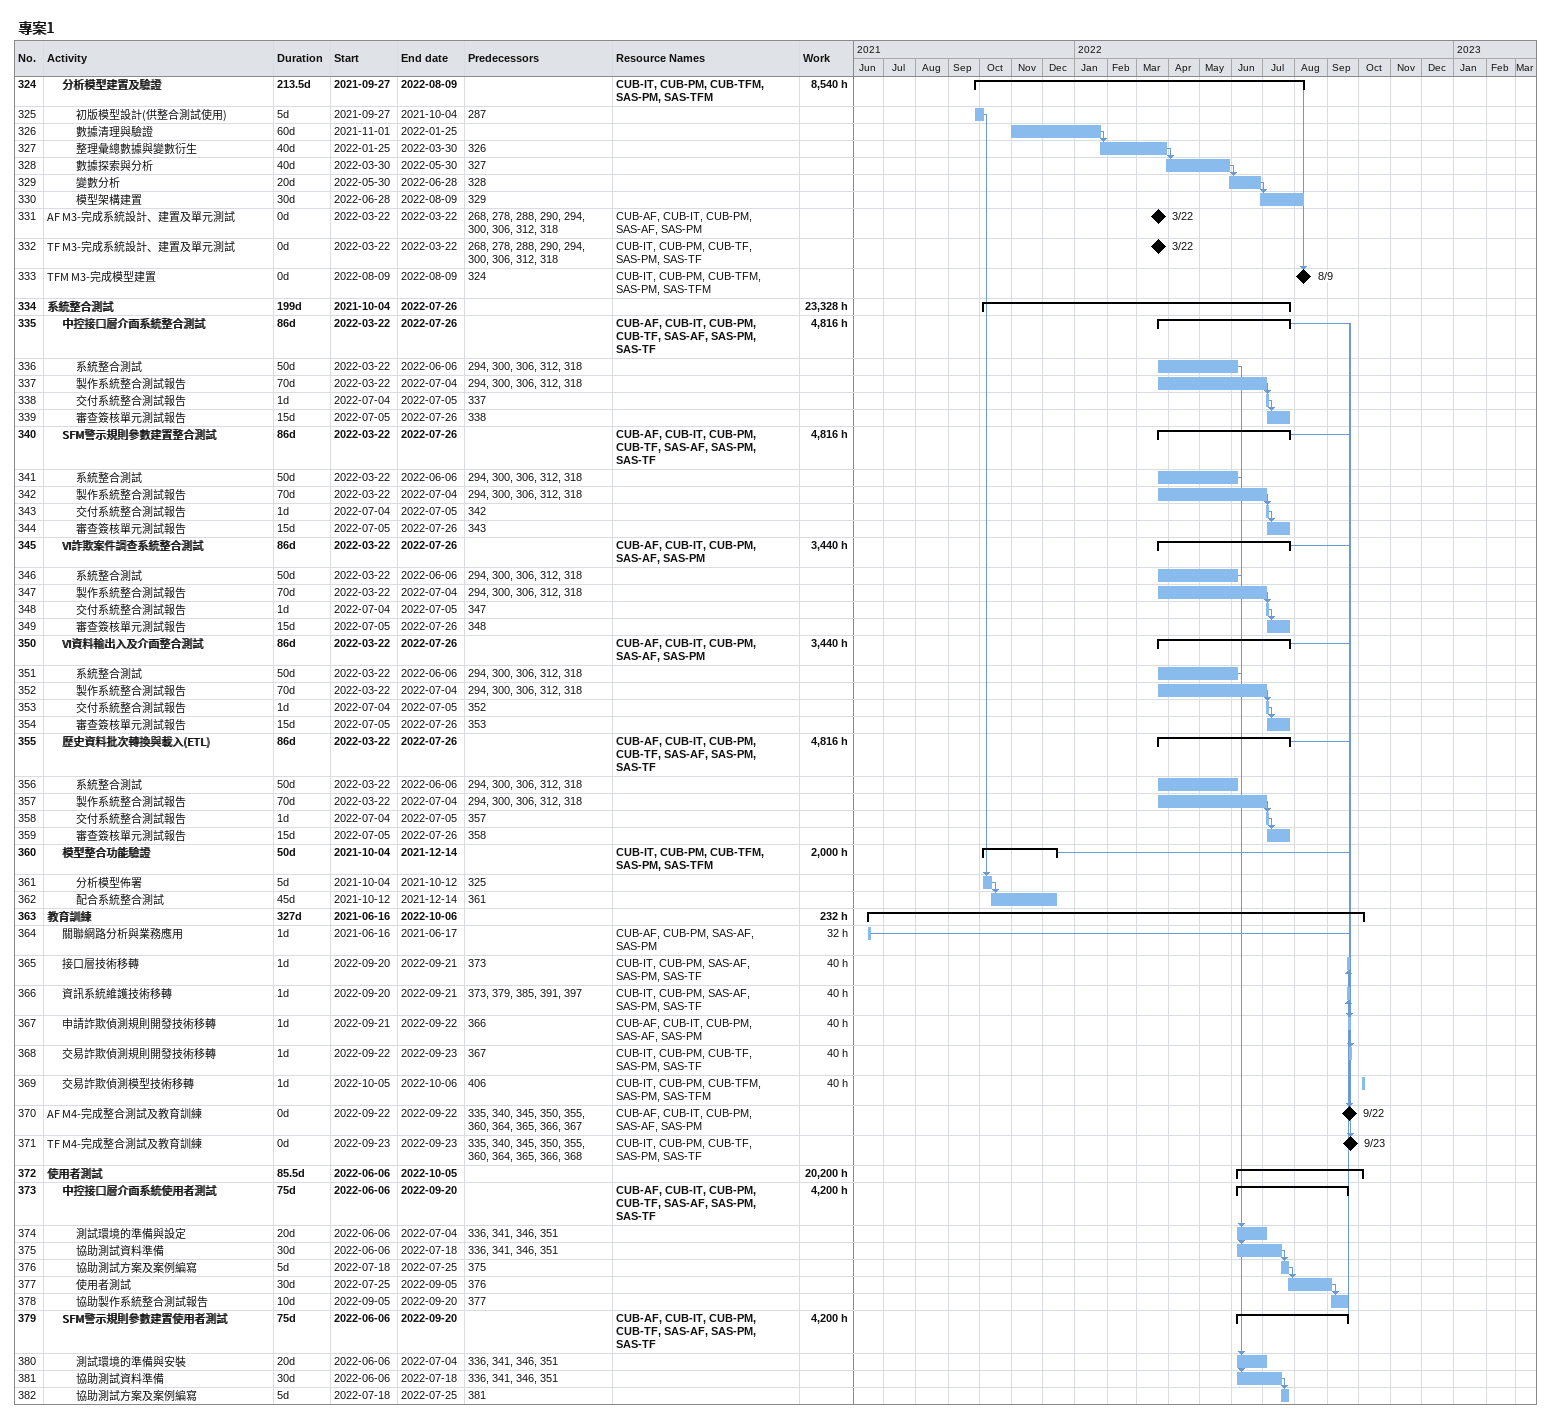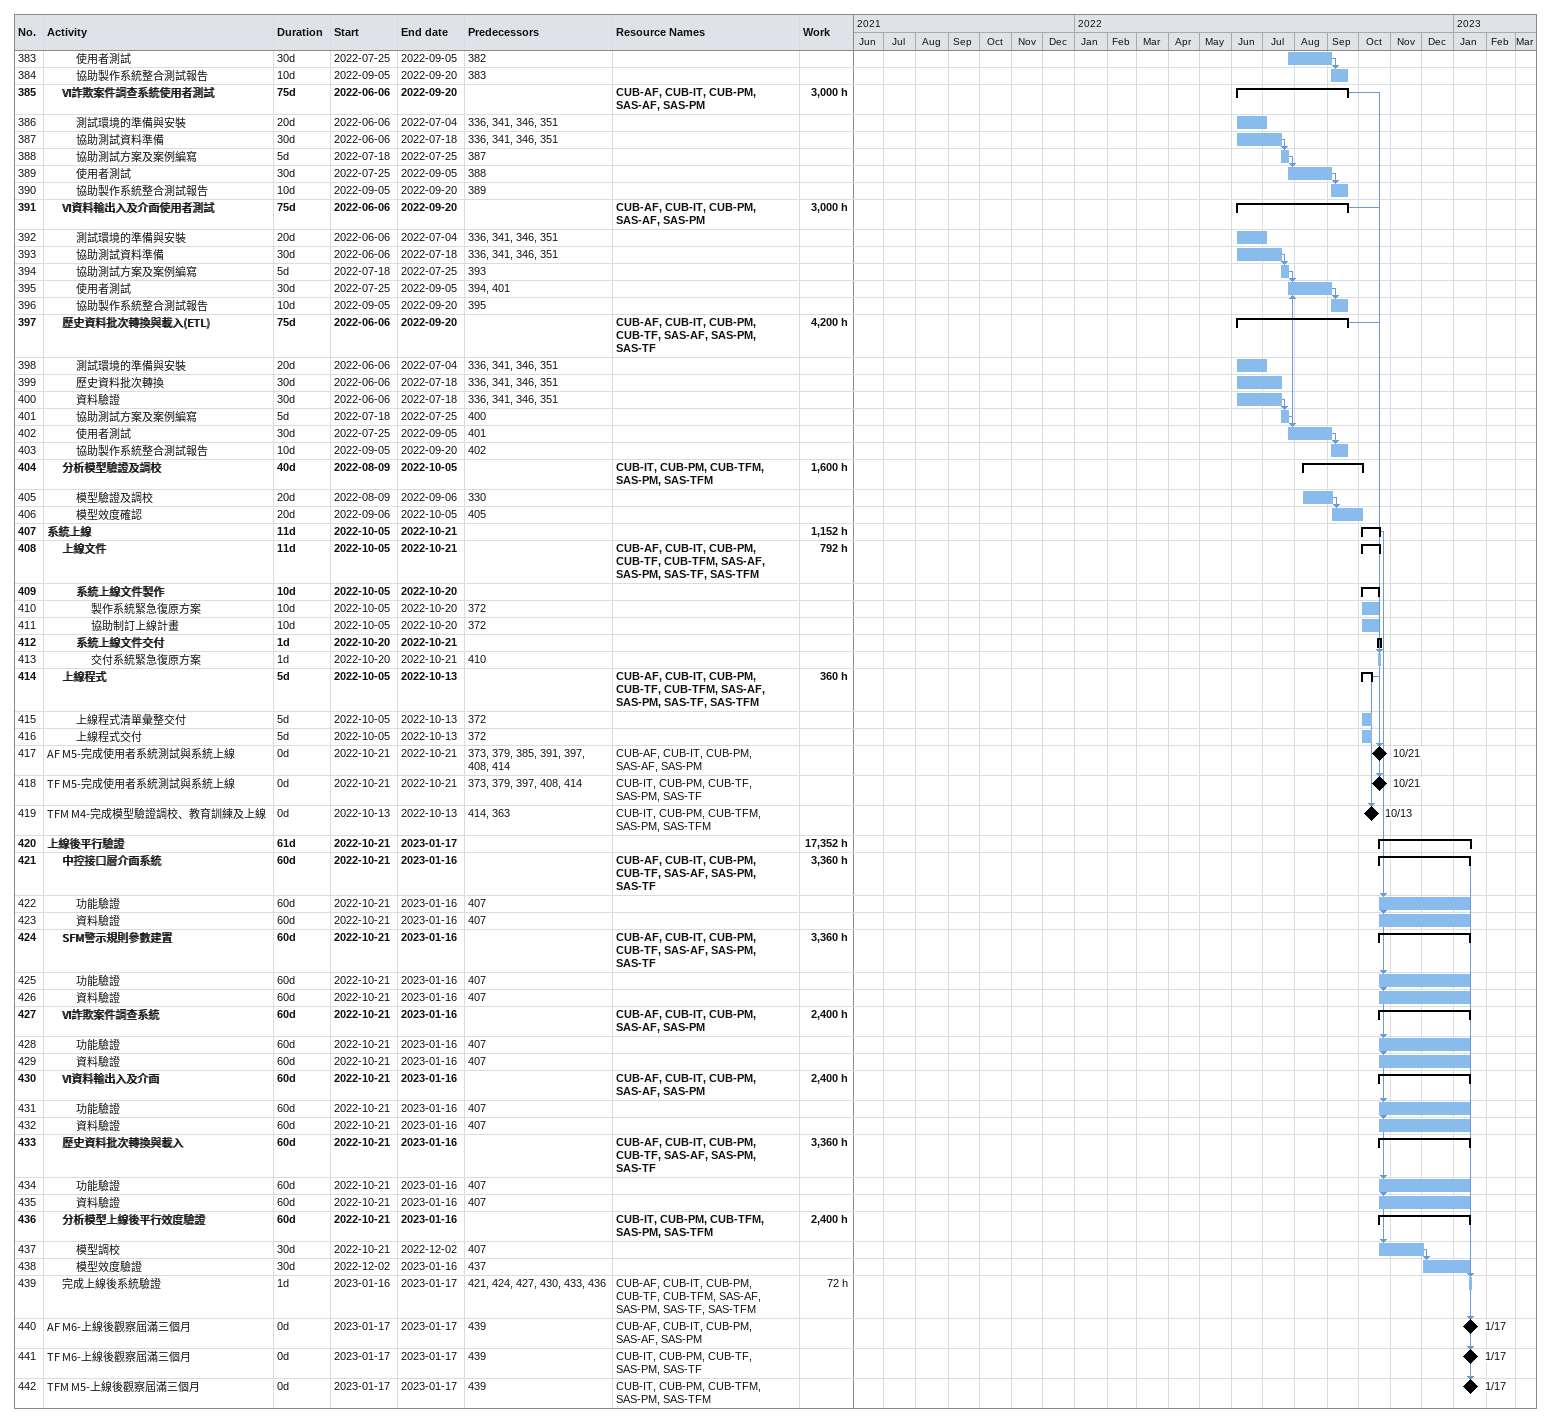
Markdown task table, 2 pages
專案1

| ID | Level | Task | Duration | Start | Finish | Predecessors | Resources | Work (h) |
|---|---|---|---|---|---|---|---|---|
| 324 | 2 | **分析模型建置及驗證** | 213.5d | 2021-09-27 | 2022-08-09 |  | CUB-IT, CUB-PM, CUB-TFM, SAS-PM, SAS-TFM | 8540 |
| 325 | 3 | 初版模型設計(供整合測試使用) | 5d | 2021-09-27 | 2021-10-04 | 287 |  |  |
| 326 | 3 | 數據清理與驗證 | 60d | 2021-11-01 | 2022-01-25 |  |  |  |
| 327 | 3 | 整理彙總數據與變數衍生 | 40d | 2022-01-25 | 2022-03-30 | 326 |  |  |
| 328 | 3 | 數據探索與分析 | 40d | 2022-03-30 | 2022-05-30 | 327 |  |  |
| 329 | 3 | 變數分析 | 20d | 2022-05-30 | 2022-06-28 | 328 |  |  |
| 330 | 3 | 模型架構建置 | 30d | 2022-06-28 | 2022-08-09 | 329 |  |  |
| 331 | 1 | AF M3-完成系統設計、建置及單元測試 | 0d | 2022-03-22 | 2022-03-22 | 268, 278, 288, 290, 294, 300, 306, 312, 318 | CUB-AF, CUB-IT, CUB-PM, SAS-AF, SAS-PM |  |
| 332 | 1 | TF M3-完成系統設計、建置及單元測試 | 0d | 2022-03-22 | 2022-03-22 | 268, 278, 288, 290, 294, 300, 306, 312, 318 | CUB-IT, CUB-PM, CUB-TF, SAS-PM, SAS-TF |  |
| 333 | 1 | TFM M3-完成模型建置 | 0d | 2022-08-09 | 2022-08-09 | 324 | CUB-IT, CUB-PM, CUB-TFM, SAS-PM, SAS-TFM |  |
| 334 | 1 | **系統整合測試** | 199d | 2021-10-04 | 2022-07-26 |  |  | 23328 |
| 335 | 2 | **中控接口層介面系統整合測試** | 86d | 2022-03-22 | 2022-07-26 |  | CUB-AF, CUB-IT, CUB-PM, CUB-TF, SAS-AF, SAS-PM, SAS-TF | 4816 |
| 336 | 3 | 系統整合測試 | 50d | 2022-03-22 | 2022-06-06 | 294, 300, 306, 312, 318 |  |  |
| 337 | 3 | 製作系統整合測試報告 | 70d | 2022-03-22 | 2022-07-04 | 294, 300, 306, 312, 318 |  |  |
| 338 | 3 | 交付系統整合測試報告 | 1d | 2022-07-04 | 2022-07-05 | 337 |  |  |
| 339 | 3 | 審查簽核單元測試報告 | 15d | 2022-07-05 | 2022-07-26 | 338 |  |  |
| 340 | 2 | **SFM警示規則參數建置整合測試** | 86d | 2022-03-22 | 2022-07-26 |  | CUB-AF, CUB-IT, CUB-PM, CUB-TF, SAS-AF, SAS-PM, SAS-TF | 4816 |
| 341 | 3 | 系統整合測試 | 50d | 2022-03-22 | 2022-06-06 | 294, 300, 306, 312, 318 |  |  |
| 342 | 3 | 製作系統整合測試報告 | 70d | 2022-03-22 | 2022-07-04 | 294, 300, 306, 312, 318 |  |  |
| 343 | 3 | 交付系統整合測試報告 | 1d | 2022-07-04 | 2022-07-05 | 342 |  |  |
| 344 | 3 | 審查簽核單元測試報告 | 15d | 2022-07-05 | 2022-07-26 | 343 |  |  |
| 345 | 2 | **VI詐欺案件調查系統整合測試** | 86d | 2022-03-22 | 2022-07-26 |  | CUB-AF, CUB-IT, CUB-PM, SAS-AF, SAS-PM | 3440 |
| 346 | 3 | 系統整合測試 | 50d | 2022-03-22 | 2022-06-06 | 294, 300, 306, 312, 318 |  |  |
| 347 | 3 | 製作系統整合測試報告 | 70d | 2022-03-22 | 2022-07-04 | 294, 300, 306, 312, 318 |  |  |
| 348 | 3 | 交付系統整合測試報告 | 1d | 2022-07-04 | 2022-07-05 | 347 |  |  |
| 349 | 3 | 審查簽核單元測試報告 | 15d | 2022-07-05 | 2022-07-26 | 348 |  |  |
| 350 | 2 | **VI資料輸出入及介面整合測試** | 86d | 2022-03-22 | 2022-07-26 |  | CUB-AF, CUB-IT, CUB-PM, SAS-AF, SAS-PM | 3440 |
| 351 | 3 | 系統整合測試 | 50d | 2022-03-22 | 2022-06-06 | 294, 300, 306, 312, 318 |  |  |
| 352 | 3 | 製作系統整合測試報告 | 70d | 2022-03-22 | 2022-07-04 | 294, 300, 306, 312, 318 |  |  |
| 353 | 3 | 交付系統整合測試報告 | 1d | 2022-07-04 | 2022-07-05 | 352 |  |  |
| 354 | 3 | 審查簽核單元測試報告 | 15d | 2022-07-05 | 2022-07-26 | 353 |  |  |
| 355 | 2 | **歷史資料批次轉換與載入(ETL)** | 86d | 2022-03-22 | 2022-07-26 |  | CUB-AF, CUB-IT, CUB-PM, CUB-TF, SAS-AF, SAS-PM, SAS-TF | 4816 |
| 356 | 3 | 系統整合測試 | 50d | 2022-03-22 | 2022-06-06 | 294, 300, 306, 312, 318 |  |  |
| 357 | 3 | 製作系統整合測試報告 | 70d | 2022-03-22 | 2022-07-04 | 294, 300, 306, 312, 318 |  |  |
| 358 | 3 | 交付系統整合測試報告 | 1d | 2022-07-04 | 2022-07-05 | 357 |  |  |
| 359 | 3 | 審查簽核單元測試報告 | 15d | 2022-07-05 | 2022-07-26 | 358 |  |  |
| 360 | 2 | **模型整合功能驗證** | 50d | 2021-10-04 | 2021-12-14 |  | CUB-IT, CUB-PM, CUB-TFM, SAS-PM, SAS-TFM | 2000 |
| 361 | 3 | 分析模型佈署 | 5d | 2021-10-04 | 2021-10-12 | 325 |  |  |
| 362 | 3 | 配合系統整合測試 | 45d | 2021-10-12 | 2021-12-14 | 361 |  |  |
| 363 | 1 | **教育訓練** | 327d | 2021-06-16 | 2022-10-06 |  |  | 232 |
| 364 | 2 | 關聯網路分析與業務應用 | 1d | 2021-06-16 | 2021-06-17 |  | CUB-AF, CUB-PM, SAS-AF, SAS-PM | 32 |
| 365 | 2 | 接口層技術移轉 | 1d | 2022-09-20 | 2022-09-21 | 373 | CUB-IT, CUB-PM, SAS-AF, SAS-PM, SAS-TF | 40 |
| 366 | 2 | 資訊系統維護技術移轉 | 1d | 2022-09-20 | 2022-09-21 | 373, 379, 385, 391, 397 | CUB-IT, CUB-PM, SAS-AF, SAS-PM, SAS-TF | 40 |
| 367 | 2 | 申請詐欺偵測規則開發技術移轉 | 1d | 2022-09-21 | 2022-09-22 | 366 | CUB-AF, CUB-IT, CUB-PM, SAS-AF, SAS-PM | 40 |
| 368 | 2 | 交易詐欺偵測規則開發技術移轉 | 1d | 2022-09-22 | 2022-09-23 | 367 | CUB-IT, CUB-PM, CUB-TF, SAS-PM, SAS-TF | 40 |
| 369 | 2 | 交易詐欺偵測模型技術移轉 | 1d | 2022-10-05 | 2022-10-06 | 406 | CUB-IT, CUB-PM, CUB-TFM, SAS-PM, SAS-TFM | 40 |
| 370 | 1 | AF M4-完成整合測試及教育訓練 | 0d | 2022-09-22 | 2022-09-22 | 335, 340, 345, 350, 355, 360, 364, 365, 366, 367 | CUB-AF, CUB-IT, CUB-PM, SAS-AF, SAS-PM |  |
| 371 | 1 | TF M4-完成整合測試及教育訓練 | 0d | 2022-09-23 | 2022-09-23 | 335, 340, 345, 350, 355, 360, 364, 365, 366, 368 | CUB-IT, CUB-PM, CUB-TF, SAS-PM, SAS-TF |  |
| 372 | 1 | **使用者測試** | 85.5d | 2022-06-06 | 2022-10-05 |  |  | 20200 |
| 373 | 2 | **中控接口層介面系統使用者測試** | 75d | 2022-06-06 | 2022-09-20 |  | CUB-AF, CUB-IT, CUB-PM, CUB-TF, SAS-AF, SAS-PM, SAS-TF | 4200 |
| 374 | 3 | 測試環境的準備與設定 | 20d | 2022-06-06 | 2022-07-04 | 336, 341, 346, 351 |  |  |
| 375 | 3 | 協助測試資料準備 | 30d | 2022-06-06 | 2022-07-18 | 336, 341, 346, 351 |  |  |
| 376 | 3 | 協助測試方案及案例編寫 | 5d | 2022-07-18 | 2022-07-25 | 375 |  |  |
| 377 | 3 | 使用者測試 | 30d | 2022-07-25 | 2022-09-05 | 376 |  |  |
| 378 | 3 | 協助製作系統整合測試報告 | 10d | 2022-09-05 | 2022-09-20 | 377 |  |  |
| 379 | 2 | **SFM警示規則參數建置使用者測試** | 75d | 2022-06-06 | 2022-09-20 |  | CUB-AF, CUB-IT, CUB-PM, CUB-TF, SAS-AF, SAS-PM, SAS-TF | 4200 |
| 380 | 3 | 測試環境的準備與安裝 | 20d | 2022-06-06 | 2022-07-04 | 336, 341, 346, 351 |  |  |
| 381 | 3 | 協助測試資料準備 | 30d | 2022-06-06 | 2022-07-18 | 336, 341, 346, 351 |  |  |
| 382 | 3 | 協助測試方案及案例編寫 | 5d | 2022-07-18 | 2022-07-25 | 381 |  |  |
| 383 | 3 | 使用者測試 | 30d | 2022-07-25 | 2022-09-05 | 382 |  |  |
| 384 | 3 | 協助製作系統整合測試報告 | 10d | 2022-09-05 | 2022-09-20 | 383 |  |  |
| 385 | 2 | **VI詐欺案件調查系統使用者測試** | 75d | 2022-06-06 | 2022-09-20 |  | CUB-AF, CUB-IT, CUB-PM, SAS-AF, SAS-PM | 3000 |
| 386 | 3 | 測試環境的準備與安裝 | 20d | 2022-06-06 | 2022-07-04 | 336, 341, 346, 351 |  |  |
| 387 | 3 | 協助測試資料準備 | 30d | 2022-06-06 | 2022-07-18 | 336, 341, 346, 351 |  |  |
| 388 | 3 | 協助測試方案及案例編寫 | 5d | 2022-07-18 | 2022-07-25 | 387 |  |  |
| 389 | 3 | 使用者測試 | 30d | 2022-07-25 | 2022-09-05 | 388 |  |  |
| 390 | 3 | 協助製作系統整合測試報告 | 10d | 2022-09-05 | 2022-09-20 | 389 |  |  |
| 391 | 2 | **VI資料輸出入及介面使用者測試** | 75d | 2022-06-06 | 2022-09-20 |  | CUB-AF, CUB-IT, CUB-PM, SAS-AF, SAS-PM | 3000 |
| 392 | 3 | 測試環境的準備與安裝 | 20d | 2022-06-06 | 2022-07-04 | 336, 341, 346, 351 |  |  |
| 393 | 3 | 協助測試資料準備 | 30d | 2022-06-06 | 2022-07-18 | 336, 341, 346, 351 |  |  |
| 394 | 3 | 協助測試方案及案例編寫 | 5d | 2022-07-18 | 2022-07-25 | 393 |  |  |
| 395 | 3 | 使用者測試 | 30d | 2022-07-25 | 2022-09-05 | 394, 401 |  |  |
| 396 | 3 | 協助製作系統整合測試報告 | 10d | 2022-09-05 | 2022-09-20 | 395 |  |  |
| 397 | 2 | **歷史資料批次轉換與載入(ETL)** | 75d | 2022-06-06 | 2022-09-20 |  | CUB-AF, CUB-IT, CUB-PM, CUB-TF, SAS-AF, SAS-PM, SAS-TF | 4200 |
| 398 | 3 | 測試環境的準備與安裝 | 20d | 2022-06-06 | 2022-07-04 | 336, 341, 346, 351 |  |  |
| 399 | 3 | 歷史資料批次轉換 | 30d | 2022-06-06 | 2022-07-18 | 336, 341, 346, 351 |  |  |
| 400 | 3 | 資料驗證 | 30d | 2022-06-06 | 2022-07-18 | 336, 341, 346, 351 |  |  |
| 401 | 3 | 協助測試方案及案例編寫 | 5d | 2022-07-18 | 2022-07-25 | 400 |  |  |
| 402 | 3 | 使用者測試 | 30d | 2022-07-25 | 2022-09-05 | 401 |  |  |
| 403 | 3 | 協助製作系統整合測試報告 | 10d | 2022-09-05 | 2022-09-20 | 402 |  |  |
| 404 | 2 | **分析模型驗證及調校** | 40d | 2022-08-09 | 2022-10-05 |  | CUB-IT, CUB-PM, CUB-TFM, SAS-PM, SAS-TFM | 1600 |
| 405 | 3 | 模型驗證及調校 | 20d | 2022-08-09 | 2022-09-06 | 330 |  |  |
| 406 | 3 | 模型效度確認 | 20d | 2022-09-06 | 2022-10-05 | 405 |  |  |
| 407 | 1 | **系統上線** | 11d | 2022-10-05 | 2022-10-21 |  |  | 1152 |
| 408 | 2 | **上線文件** | 11d | 2022-10-05 | 2022-10-21 |  | CUB-AF, CUB-IT, CUB-PM, CUB-TF, CUB-TFM, SAS-AF, SAS-PM, SAS-TF, SAS-TFM | 792 |
| 409 | 3 | **系統上線文件製作** | 10d | 2022-10-05 | 2022-10-20 |  |  |  |
| 410 | 4 | 製作系統緊急復原方案 | 10d | 2022-10-05 | 2022-10-20 | 372 |  |  |
| 411 | 4 | 協助制訂上線計畫 | 10d | 2022-10-05 | 2022-10-20 | 372 |  |  |
| 412 | 3 | **系統上線文件交付** | 1d | 2022-10-20 | 2022-10-21 |  |  |  |
| 413 | 4 | 交付系統緊急復原方案 | 1d | 2022-10-20 | 2022-10-21 | 410 |  |  |
| 414 | 2 | **上線程式** | 5d | 2022-10-05 | 2022-10-13 |  | CUB-AF, CUB-IT, CUB-PM, CUB-TF, CUB-TFM, SAS-AF, SAS-PM, SAS-TF, SAS-TFM | 360 |
| 415 | 3 | 上線程式清單彙整交付 | 5d | 2022-10-05 | 2022-10-13 | 372 |  |  |
| 416 | 3 | 上線程式交付 | 5d | 2022-10-05 | 2022-10-13 | 372 |  |  |
| 417 | 1 | AF M5-完成使用者系統測試與系統上線 | 0d | 2022-10-21 | 2022-10-21 | 373, 379, 385, 391, 397, 408, 414 | CUB-AF, CUB-IT, CUB-PM, SAS-AF, SAS-PM |  |
| 418 | 1 | TF M5-完成使用者系統測試與系統上線 | 0d | 2022-10-21 | 2022-10-21 | 373, 379, 397, 408, 414 | CUB-IT, CUB-PM, CUB-TF, SAS-PM, SAS-TF |  |
| 419 | 1 | TFM M4-完成模型驗證調校、教育訓練及上線 | 0d | 2022-10-13 | 2022-10-13 | 414, 363 | CUB-IT, CUB-PM, CUB-TFM, SAS-PM, SAS-TFM |  |
| 420 | 1 | **上線後平行驗證** | 61d | 2022-10-21 | 2023-01-17 |  |  | 17352 |
| 421 | 2 | **中控接口層介面系統** | 60d | 2022-10-21 | 2023-01-16 |  | CUB-AF, CUB-IT, CUB-PM, CUB-TF, SAS-AF, SAS-PM, SAS-TF | 3360 |
| 422 | 3 | 功能驗證 | 60d | 2022-10-21 | 2023-01-16 | 407 |  |  |
| 423 | 3 | 資料驗證 | 60d | 2022-10-21 | 2023-01-16 | 407 |  |  |
| 424 | 2 | **SFM警示規則參數建置** | 60d | 2022-10-21 | 2023-01-16 |  | CUB-AF, CUB-IT, CUB-PM, CUB-TF, SAS-AF, SAS-PM, SAS-TF | 3360 |
| 425 | 3 | 功能驗證 | 60d | 2022-10-21 | 2023-01-16 | 407 |  |  |
| 426 | 3 | 資料驗證 | 60d | 2022-10-21 | 2023-01-16 | 407 |  |  |
| 427 | 2 | **VI詐欺案件調查系統** | 60d | 2022-10-21 | 2023-01-16 |  | CUB-AF, CUB-IT, CUB-PM, SAS-AF, SAS-PM | 2400 |
| 428 | 3 | 功能驗證 | 60d | 2022-10-21 | 2023-01-16 | 407 |  |  |
| 429 | 3 | 資料驗證 | 60d | 2022-10-21 | 2023-01-16 | 407 |  |  |
| 430 | 2 | **VI資料輸出入及介面** | 60d | 2022-10-21 | 2023-01-16 |  | CUB-AF, CUB-IT, CUB-PM, SAS-AF, SAS-PM | 2400 |
| 431 | 3 | 功能驗證 | 60d | 2022-10-21 | 2023-01-16 | 407 |  |  |
| 432 | 3 | 資料驗證 | 60d | 2022-10-21 | 2023-01-16 | 407 |  |  |
| 433 | 2 | **歷史資料批次轉換與載入** | 60d | 2022-10-21 | 2023-01-16 |  | CUB-AF, CUB-IT, CUB-PM, CUB-TF, SAS-AF, SAS-PM, SAS-TF | 3360 |
| 434 | 3 | 功能驗證 | 60d | 2022-10-21 | 2023-01-16 | 407 |  |  |
| 435 | 3 | 資料驗證 | 60d | 2022-10-21 | 2023-01-16 | 407 |  |  |
| 436 | 2 | **分析模型上線後平行效度驗證** | 60d | 2022-10-21 | 2023-01-16 |  | CUB-IT, CUB-PM, CUB-TFM, SAS-PM, SAS-TFM | 2400 |
| 437 | 3 | 模型調校 | 30d | 2022-10-21 | 2022-12-02 | 407 |  |  |
| 438 | 3 | 模型效度驗證 | 30d | 2022-12-02 | 2023-01-16 | 437 |  |  |
| 439 | 2 | 完成上線後系統驗證 | 1d | 2023-01-16 | 2023-01-17 | 421, 424, 427, 430, 433, 436 | CUB-AF, CUB-IT, CUB-PM, CUB-TF, CUB-TFM, SAS-AF, SAS-PM, SAS-TF, SAS-TFM | 72 |
| 440 | 1 | AF M6-上線後觀察屆滿三個月 | 0d | 2023-01-17 | 2023-01-17 | 439 | CUB-AF, CUB-IT, CUB-PM, SAS-AF, SAS-PM |  |
| 441 | 1 | TF M6-上線後觀察屆滿三個月 | 0d | 2023-01-17 | 2023-01-17 | 439 | CUB-IT, CUB-PM, CUB-TF, SAS-PM, SAS-TF |  |
| 442 | 1 | TFM M5-上線後觀察屆滿三個月 | 0d | 2023-01-17 | 2023-01-17 | 439 | CUB-IT, CUB-PM, CUB-TFM, SAS-PM, SAS-TFM |  |
